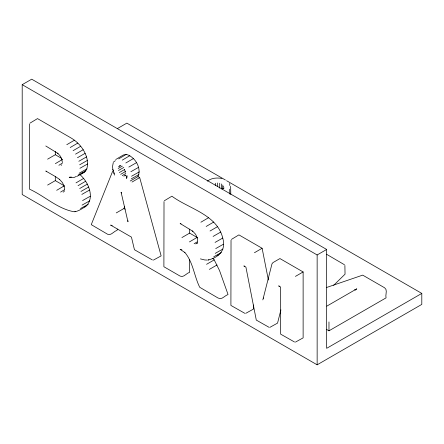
<?xml version="1.0" encoding="UTF-8"?>
<svg xmlns="http://www.w3.org/2000/svg" width="444" height="444" viewBox="0 0 444 444"><rect width="100%" height="100%" fill="white"/><g stroke="black" fill="none" stroke-linecap="round" stroke-linejoin="round"><path stroke-width="0.67" d="M217.505 182.967L217.505 186.48M219.725 183.217L219.675 188.062M208.874 259.773L208.164 260.045C219.336 257.181 226.157 250.089 222.755 238.034C217.011 214.491 188.839 208.802 171.9 196.193L164.374 200.738M221.606 183.955L221.517 188.783M29.62 123.948L29.498 189.144C44.483 195.976 57.559 208.847 74.159 211.777C78.544 211.483 82.023 208.458 85.764 206.51C95.366 197.808 88.251 181.541 79.77 174.481M130.22 181.019L137.962 176.601C141.869 168.026 135.02 156.715 126.285 154.379L123.266 155.028L115.718 159.529M164.014 201.537L163.892 266.733L180.103 276.09C183.605 278 186.48 273.038 189.616 272.339L189.616 259.302M231.03 240.232L230.908 305.422L244.788 313.298M222.86 185.026L222.744 187.823M76.795 176.44C80.27 174.281 85.198 173.105 86.835 168.92C87.845 164.946 87.773 160.817 86.519 156.899C83.899 148.723 77.95 141.886 70.529 137.662L37.507 118.598L29.987 123.143M223.154 187.068L223.277 186.302M113.303 162.437L112.521 166.611L112.915 169.725M262.831 299.9L271.978 263.869L272.999 262.576L279.942 258.569L303.124 271.956L303.124 337.873L295.426 342.113M280.913 309.856L277.55 323.104L269.869 327.356M117.416 229.098L116.994 230.408C113.892 231.058 111.133 235.919 107.681 234.282L91.253 224.653L112.443 171.761L113.486 170.485M116.25 212.92L123.976 208.497L124.609 206.521M64.219 191.392L64.596 190.77M333.638 285.337L345.044 274.181L344.888 265.407M231.391 239.427L238.916 234.882L262.115 248.274L268.387 280.036M61.167 165.34L61.772 164.841M125.119 175.885L125.724 175.391M197.047 243.301L197.641 242.813M63.17 192.174L63.781 191.675M113.681 161.827L115.418 160.689M195.754 243.928L197.53 242.763M118.709 158.885L126.285 154.379M123.809 176.163L125.597 174.992M58.886 165.273L62.421 163.109M60.595 192.102L64.707 189.605M194.139 243.728L197.674 241.558M355.983 289.438L356.798 288.822L326.823 306.132M207.442 181.135C211.472 177.9 217.016 177.572 221.917 178.427M189.449 241.919L197.053 237.423L189.616 233.128L181.918 237.573M55.367 163.653L62.393 159.49M56.693 190.321L64.297 185.82L55.306 180.63L47.608 185.07M122.255 160.14L129.864 155.644M122.255 175.608L125.813 173.454M200.893 222.222L208.514 217.732M66.794 144.694L74.414 140.204M70.185 147.53L77.828 143.057M206.16 226.473L213.797 222M125.83 162.987L133.472 158.519M120.674 174.353L125.424 171.551M76.007 182.873L83.655 178.41M73.099 150.683L80.753 146.226M132.023 182.057L139.694 177.594L161.133 255.894L153.396 260.112M206.554 264.324L214.213 259.879L219.508 270.496L228.049 294.527C224.825 295.421 221.667 300.46 218.054 298.002L199.717 287.274C194.1 276.007 193.129 261.982 184.676 252.264L184.926 252.531L180.103 249.339L181.918 249.828M254.434 252.73L262.115 248.274M210.04 231.008L217.704 226.562M78.05 185.659L85.714 181.219M75.535 154.14L83.206 149.706M22.2 84.676L31.713 79.182L326.656 249.467L326.656 348.34L421.8 293.412L421.8 304.395L317.144 364.818L22.2 194.533L22.2 84.676L317.144 254.956L326.656 249.467M47.608 159.174L55.306 154.728L61.794 158.475M117.283 128.655L126.856 123.127L225.374 180.003M85.137 153.319L77.456 157.731M86.519 156.899L78.827 161.289M87.346 160.445L79.648 164.807M87.623 163.947L79.926 168.287M86.835 168.92L79.137 173.232M85.847 170.751L78.161 175.053M76.091 176.496L74.22 177.434L69.197 177.284L71.373 177.017M87.368 184.099L79.692 188.522M120.935 165.545L118.454 166.844M122.383 166.128L118.154 168.465M88.639 187.046L80.952 191.442M123.832 167.449L118.454 170.496M124.709 169.458L119.347 172.555M128.832 167.077L136.502 162.648M89.544 190.049L81.851 194.422M138.561 167.338L130.869 171.723M90.271 196.231L82.573 200.571M139.25 171.9L131.552 176.246M89.755 200.799L82.057 205.117M138.928 174.536L131.235 178.854M88.206 204.257L80.519 208.552M220.768 232.029L213.087 236.436M222.755 238.034L215.057 242.407M223.415 244.233L215.717 248.579M222.91 249.051L215.212 253.369M221.389 252.531L213.703 256.826M217.038 264.974L209.357 269.391M295.426 276.396L303.124 271.956M326.656 329.487L328.971 330.819L386.058 297.863C385.092 294.794 387.956 289.821 384.548 287.745L362.704 275.13L326.701 287.451M222.305 188.928L224.092 187.929L221.673 188.883M81.879 173.154L84.471 172.15M74.908 211.749L75.613 211.483M119.347 165.845L120.074 165.568M217.083 255.356L218.986 254.745M245.665 313.381L253.363 309.141L253.363 304.995M84.482 206.893L85.764 206.51M207.409 260.073L204.789 259.968L200.405 258.891M112.249 225.474L110.606 225.091L131.446 237.118L134.449 249.733L152.409 259.962M279.476 286.247L278.627 285.897L280.669 287.079L280.669 334.154L294.55 342.024M269.053 327.306L256.293 320.08L245.915 267.116L243.845 265.923L244.788 266.322M181.041 223.887L180.103 223.482L192.851 231.291L192.579 231.002L195.61 234.288L197.303 237.945M46.731 171.428L45.788 171.029L55.533 176.657L59.635 179.481L59.363 179.198L62.393 182.534L64.158 186.18M226.573 180.697L421.8 293.412M326.573 254.268L344.433 264.724M354.606 289.654L355.466 290.154M137.962 176.601L139.694 177.594M45.788 145.982L57.948 153.43L57.687 153.147L60.395 156.199L61.971 159.624M123.976 208.497L125.147 209.174M212.837 258.353L214.213 259.879M124.425 169.58L125.585 172.239M121.44 193.062L121.084 192.202L127.961 221.778L127.939 220.685M112.804 169.347L114.513 175.13M230.658 186.325L230.786 194.444M64.069 185.919L64.596 189.227M229.692 183.411L229.809 185.487M229.692 189.233L229.809 194.039M61.877 159.346L62.338 162.515M197.208 237.668L197.702 241.114M263.409 297.93L263.447 298.346M114.047 172.694L114.125 173.82M215.296 183.211L215.346 185.381M328.971 321.933L328.971 330.819M317.144 254.956L317.144 364.818M189.616 229.11L189.616 233.128M55.306 151.437L55.306 154.728M55.306 176.623L55.306 180.63M126.934 175.78L126.912 177.794L126.457 178.438L126.934 175.78"/></g></svg>
